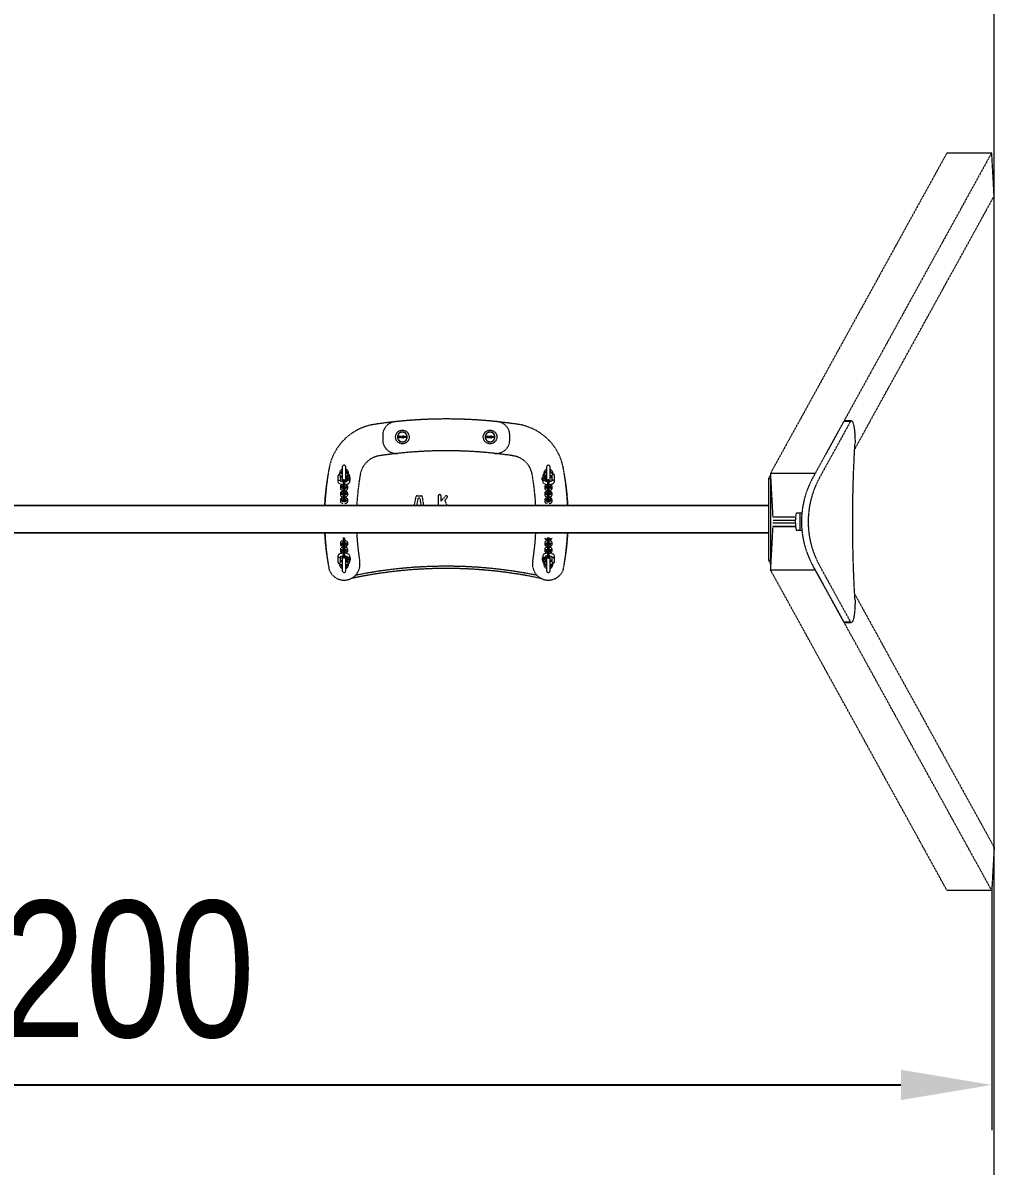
# Model space of a CAD drawing. Header units: millimetres. Extents: x -4440 to 2542, y -4302 to 3582.
# Drawn here: x 402 to 2542, y -1453 to 1064 of the extents above; entities that cross this region are included whole.
import ezdxf

# ---------------------------------------------------------------- set-up
doc = ezdxf.new("R2010")
doc.units = ezdxf.units.MM
doc.linetypes.add('HIDDEN', pattern=[1.905, 1.27, -0.635])
for name, color, linetype in [('DIKOM_ЗОНА', 80, 'Continuous'), ('DIKOM_ОБЪЕКТ', 7, 'Continuous'), ('DIKOM_РАЗМЕР_ОБЪЕКТА', 7, 'Continuous')]:
    doc.layers.add(name, color=color, linetype=linetype)
doc.styles.add('style1', font='arialbd.ttf', dxfattribs={"width": 0.8})
doc.dimstyles.new('1-50', dxfattribs={"dimtxt": 300, "dimasz": 200, "dimexe": 100, "dimexo": 0, "dimgap": 100, "dimtad": 1, "dimtxsty": 'style1', "dimcen": 200, "dimclrd": 7, "dimclre": 7, "dimclrt": 7, "dimadec": 1, "dimazin": 2, "dimtfac": 1, "dimtmove": 0, "dimatfit": 2, "dimfxl": 0, "dimlwd": 25, "dimlwe": 18, "dimarcsym": 0})

# ---------------------------------------------------------------- blocks, each defined once
blk = doc.blocks.new('*D2')
at = {"layer": 'Defpoints', "color": 0, "transparency": 16777216}
for p in [(-1667.4, -28.9), (2536.4, -836.2), (2536.4, -1274.4)]:
    blk.add_point(p, dxfattribs=at)
at = {"layer": 'DIKOM_РАЗМЕР_ОБЪЕКТА', "color": 7, "lineweight": 18, "transparency": 16777216}
for p, q in [((-1667.4, -28.9), (-1667.4, -1374.4)), ((2536.4, -836.2), (2536.4, -1374.4))]:
    blk.add_line(p, q, dxfattribs=at)
at = {"layer": 'DIKOM_РАЗМЕР_ОБЪЕКТА', "color": 7, "lineweight": 25, "transparency": 16777216}
blk.add_line((-1467.4, -1274.4), (2336.4, -1274.4), dxfattribs=at)
at = {"layer": 'DIKOM_РАЗМЕР_ОБЪЕКТА', "color": 7, "transparency": 16777216}
for points in [[(-1467.4, -1241.1), (-1467.4, -1307.8), (-1667.4, -1274.4)], [(2336.4, -1241.1), (2336.4, -1307.8), (2536.4, -1274.4)]]:
    blk.add_solid(points, dxfattribs=at)
at = {"layer": 'DIKOM_РАЗМЕР_ОБЪЕКТА', "color": 7, "transparency": 16777216, "insert": (540.2, -1021.3), "char_height": 300, "attachment_point": 5, "style": 'style1'}
blk.add_mtext('{\\fArial|b0|i0|c204|p34;4200}', dxfattribs=at)

msp = doc.modelspace()

# ---------------------------------------------------------------- linework, layer by layer
at = {"layer": 'DIKOM_ЗОНА', "color": 3, "lineweight": 15}
msp.add_line((2541.614, -2618.445), (2541.614, 2581.555), dxfattribs=at)
at = {"layer": 'DIKOM_ОБЪЕКТ', "color": 7, "linetype": 'HIDDEN', "lineweight": 15}
for p, q in [((2437.912, 778.322), (2048.726, 71.663)), ((2536.393, 778.322), (2169.434, 112.022)), ((2437.912, 778.322), (2536.393, 778.322)), ((2541.614, 682.95), (2536.393, 778.322)), ((2234.415, 125.158), (2541.614, 682.95)), ((2210.938, 187.382), (2142.056, 62.31)), ((2225.71, 187.382), (2156.828, 62.31)), ((2210.938, 187.382), (2225.71, 187.382)), ((2227.143, 188.122), (2212.371, 188.122)), ((1194.779, 155.991), (1194.779, 145.95)), ((1230.65, 154.204), (1231.865, 154.204)), ((1230.65, 150.704), (1230.65, 154.204)), ((1231.105, 151.113), (1231.105, 153.795)), ((1231.105, 153.795), (1231.858, 153.795)), ((1231.873, 151.113), (1231.105, 151.113)), ((1234.241, 154.204), (1234.696, 154.204)), ((1234.241, 150.704), (1234.241, 154.204)), ((1234.696, 154.204), (1234.696, 150.704)), ((1235.514, 154.204), (1235.969, 154.204)), ((1235.514, 150.704), (1235.514, 154.204)), ((1235.969, 154.204), (1235.969, 152.53)), ((1235.969, 151.932), (1235.969, 150.704)), ((1237.76, 154.204), (1238.4, 154.204)), ((1242.605, 154.204), (1243.313, 154.204)), ((1242.605, 150.704), (1242.605, 154.204)), ((1243.06, 153.679), (1243.06, 150.704)), ((1243.074, 153.679), (1243.06, 153.679)), ((1244.05, 150.704), (1243.074, 153.679)), ((1243.313, 154.204), (1244.14, 151.728)), ((1244.3, 151.21), (1244.309, 151.21)), ((1244.497, 151.77), (1245.338, 154.204)), ((1245.505, 153.631), (1244.508, 150.704)), ((1245.338, 154.204), (1245.969, 154.204)), ((1245.514, 153.631), (1245.505, 153.631)), ((1245.514, 150.704), (1245.514, 153.631)), ((1245.969, 154.204), (1245.969, 150.704)), ((1423.832, 154.204), (1425.046, 154.204)), ((1423.832, 150.704), (1423.832, 154.204)), ((1424.286, 151.113), (1424.286, 153.795)), ((1424.286, 153.795), (1425.039, 153.795)), ((1425.054, 151.113), (1424.286, 151.113)), ((1427.423, 154.204), (1427.877, 154.204)), ((1427.423, 150.704), (1427.423, 154.204)), ((1427.877, 154.204), (1427.877, 150.704)), ((1428.695, 154.204), (1429.15, 154.204)), ((1428.695, 150.704), (1428.695, 154.204)), ((1429.15, 154.204), (1429.15, 152.53)), ((1429.15, 151.932), (1429.15, 150.704)), ((1430.942, 154.204), (1431.582, 154.204)), ((1435.786, 154.204), (1436.494, 154.204)), ((1435.786, 150.704), (1435.786, 154.204)), ((1436.241, 153.679), (1436.241, 150.704)), ((1436.255, 153.679), (1436.241, 153.679)), ((1437.231, 150.704), (1436.255, 153.679)), ((1436.494, 154.204), (1437.322, 151.728)), ((1437.482, 151.21), (1437.491, 151.21)), ((1437.678, 151.77), (1438.519, 154.204)), ((1438.686, 153.631), (1437.69, 150.704)), ((1438.519, 154.204), (1439.15, 154.204)), ((1438.695, 153.631), (1438.686, 153.631)), ((1438.695, 150.704), (1438.695, 153.631)), ((1439.15, 154.204), (1439.15, 150.704)), ((1474.722, 145.95), (1474.722, 155.991)), ((1231.917, 150.704), (1230.65, 150.704)), ((1234.696, 150.704), (1234.241, 150.704)), ((1235.969, 150.704), (1235.514, 150.704)), ((1238.435, 150.704), (1237.821, 150.704)), ((1243.06, 150.704), (1242.605, 150.704)), ((1244.508, 150.704), (1244.05, 150.704)), ((1245.969, 150.704), (1245.514, 150.704)), ((1425.099, 150.704), (1423.832, 150.704)), ((1427.877, 150.704), (1427.423, 150.704)), ((1429.15, 150.704), (1428.695, 150.704)), ((1431.616, 150.704), (1431.002, 150.704)), ((1436.241, 150.704), (1435.786, 150.704)), ((1437.69, 150.704), (1437.231, 150.704)), ((1439.15, 150.704), (1438.695, 150.704)), ((1105.75, 86.044), (1105.75, 58.044)), ((1113.75, 58.044), (1113.75, 86.044)), ((1555.75, 86.044), (1555.75, 58.044)), ((1563.75, 58.044), (1563.75, 86.044)), ((1096.154, 65.941), (1096.322, 54.032)), ((1102.311, 54.858), (1102.154, 66.026)), ((1107.75, 56.342), (1107.75, 55.943)), ((1107.75, 55.943), (1107.75, 51.635)), ((1107.75, 51.635), (1107.75, 41.983)), ((1111.75, 55.943), (1111.75, 56.342)), ((1111.75, 51.635), (1111.75, 55.943)), ((1111.75, 41.983), (1111.75, 51.635)), ((1117.191, 65.772), (1115.177, 62.503)), ((1115.177, 62.503), (1115.246, 57.599)), ((1117.26, 60.868), (1115.246, 57.599)), ((1115.246, 57.599), (1116.296, 55.897)), ((1116.154, 65.969), (1116.18, 64.13)), ((1116.272, 57.563), (1116.311, 54.84)), ((1116.658, 71.463), (1116.75, 72.044)), ((1121.217, 65.777), (1117.191, 65.772)), ((1117.26, 60.868), (1117.191, 65.772)), ((1121.286, 60.873), (1117.26, 60.868)), ((1121.286, 60.873), (1121.217, 65.777)), ((1123.229, 62.515), (1121.217, 65.777)), ((1123.298, 57.611), (1121.286, 60.873)), ((1122.179, 64.217), (1122.153, 66.054)), ((1122.321, 54.145), (1122.272, 57.647)), ((1122.295, 55.984), (1123.298, 57.611)), ((1123.298, 57.611), (1123.229, 62.515)), ((1546.203, 57.896), (1546.272, 63.043)), ((1548.217, 61.134), (1546.203, 57.896)), ((1546.203, 57.896), (1547.207, 56.276)), ((1548.286, 66.281), (1546.272, 63.043)), ((1547.229, 57.928), (1547.18, 54.251)), ((1547.347, 66.751), (1547.32, 64.728)), ((1548.217, 61.134), (1548.286, 66.281)), ((1552.243, 61.126), (1548.217, 61.134)), ((1552.312, 66.273), (1548.286, 66.281)), ((1552.243, 61.126), (1552.312, 66.273)), ((1554.254, 57.879), (1552.243, 61.126)), ((1554.324, 63.026), (1552.312, 66.273)), ((1553.189, 54.857), (1553.229, 57.847)), ((1553.207, 56.194), (1554.254, 57.879)), ((1553.32, 64.646), (1553.347, 66.671)), ((1554.324, 63.026), (1554.254, 57.879)), ((1557.75, 56.143), (1557.75, 55.743)), ((1557.75, 55.743), (1557.75, 51.435)), ((1557.75, 51.435), (1557.75, 41.784)), ((1561.75, 55.743), (1561.75, 56.143)), ((1561.75, 51.435), (1561.75, 55.743)), ((1561.75, 41.784), (1561.75, 51.435)), ((1563.75, 66.332), (1564.445, 66.984)), ((1567.347, 66.709), (1567.188, 54.861)), ((1573.179, 54.128), (1573.347, 66.628)), ((2048.892, 68.632), (2044.727, 61.07)), ((2044.727, 61.07), (2044.727, -118.93)), ((2044.727, 61.07), (2048.666, 61.07)), ((2049.248, 62.126), (2048.666, 61.07)), ((2048.666, 61.07), (2048.666, -118.93)), ((2048.726, 71.663), (2053.947, -23.709)), ((2147.206, 71.663), (2048.726, 71.663)), ((1101.75, 43.163), (1101.75, 38.855)), ((1101.75, 28.804), (1101.75, 24.496)), ((1105.75, 39.402), (1105.75, 43.163)), ((1105.75, 25.043), (1105.75, 28.804)), ((1107.75, 41.983), (1107.75, 41.583)), ((1107.75, 41.583), (1107.75, 37.276)), ((1107.75, 37.276), (1107.75, 27.624)), ((1107.75, 27.624), (1107.75, 27.224)), ((1107.75, 27.224), (1107.75, 22.916)), ((1111.75, 41.583), (1111.75, 41.983)), ((1111.75, 37.276), (1111.75, 41.583)), ((1111.75, 27.624), (1111.75, 37.276)), ((1111.75, 27.224), (1111.75, 27.624)), ((1111.75, 22.916), (1111.75, 27.224)), ((1113.75, 43.163), (1113.751, 43.222)), ((1113.75, 43.163), (1113.75, 39.398)), ((1113.75, 28.804), (1113.751, 28.863)), ((1113.75, 28.804), (1113.75, 25.039)), ((1117.75, 38.855), (1117.75, 43.163)), ((1117.75, 24.496), (1117.75, 28.804)), ((1319.955, 25.491), (1320.94, 25.491)), ((1551.75, 42.963), (1551.75, 38.656)), ((1551.75, 28.604), (1551.75, 24.297)), ((1555.75, 39.202), (1555.75, 42.963)), ((1555.75, 24.843), (1555.75, 28.604)), ((1557.75, 41.784), (1557.75, 41.384)), ((1557.75, 41.384), (1557.75, 37.076)), ((1557.75, 37.076), (1557.75, 27.425)), ((1557.75, 27.425), (1557.75, 27.025)), ((1557.75, 27.025), (1557.75, 22.717)), ((1561.75, 41.384), (1561.75, 41.784)), ((1561.75, 37.076), (1561.75, 41.384)), ((1561.75, 27.425), (1561.75, 37.076)), ((1561.75, 27.025), (1561.75, 27.425)), ((1561.75, 22.717), (1561.75, 27.025)), ((1563.75, 42.963), (1563.75, 39.199)), ((1563.75, 28.604), (1563.75, 24.84)), ((1567.75, 38.656), (1567.75, 42.963)), ((1567.75, 24.297), (1567.75, 28.604)), ((2044.727, 1.07), (-675.226, 1.07)), ((-675.226, 1.07), (2044.727, 1.07)), ((1101.75, 14.445), (1101.75, 10.137)), ((1105.75, 10.683), (1105.75, 14.445)), ((1107.75, 22.916), (1107.75, 13.265)), ((1107.75, 13.265), (1107.75, 12.865)), ((1107.75, 12.865), (1107.75, 8.557)), ((1111.75, 13.265), (1111.75, 22.916)), ((1111.75, 12.865), (1111.75, 13.265)), ((1111.75, 8.557), (1111.75, 12.865)), ((1113.75, 14.445), (1113.751, 14.504)), ((1113.75, 14.445), (1113.75, 10.68)), ((1117.75, 10.137), (1117.75, 14.445)), ((1264.322, 1.07), (1268.527, 20.937)), ((1272.452, 16.016), (1269.33, 1.07)), ((1270.932, 22.856), (1279.406, 22.856)), ((1279.753, 1.07), (1277.563, 15.996)), ((1281.707, 20.917), (1284.693, 1.07)), ((1317.987, 1.07), (1317.987, 23.524)), ((1322.909, 23.524), (1322.909, 12.419)), ((1324.196, 11.94), (1333.388, 22.492)), ((1332.099, 10.806), (1336.761, 1.07)), ((1337.111, 19.277), (1332.537, 14.073)), ((1336.166, 22.694), (1336.911, 22.052)), ((1551.75, 14.245), (1551.75, 9.937)), ((1555.75, 10.484), (1555.75, 14.245)), ((1557.75, 22.717), (1557.75, 13.066)), ((1557.75, 13.066), (1557.75, 12.666)), ((1557.75, 12.666), (1557.75, 8.358)), ((1561.75, 13.066), (1561.75, 22.717)), ((1561.75, 12.666), (1561.75, 13.066)), ((1561.75, 8.358), (1561.75, 12.666)), ((1563.75, 14.245), (1563.75, 10.481)), ((1567.75, 9.937), (1567.75, 14.245)), ((2053.947, -23.709), (2104.18, -23.709)), ((2053.947, -23.709), (2104.18, -23.709)), ((2118.143, -15.227), (2106.027, -15.227)), ((2113.413, -15.227), (2113.413, -53.12)), ((2053.947, -44.637), (2048.726, -140.009)), ((2053.947, -44.637), (2104.18, -44.637)), ((2104.18, -44.637), (2053.947, -44.637)), ((2103.701, -31.338), (2054.365, -31.338)), ((2054.365, -37.008), (2103.701, -37.008)), ((-675.226, -58.93), (2044.727, -58.93)), ((2044.727, -58.93), (-675.226, -58.93)), ((1107.75, -68.977), (1107.75, -78.628)), ((1111.75, -78.628), (1111.75, -68.977)), ((1557.75, -69.176), (1557.75, -78.828)), ((1561.75, -78.828), (1561.75, -69.176)), ((2106.027, -53.12), (2118.143, -53.12)), ((1101.75, -80.208), (1101.75, -84.515)), ((1101.75, -94.567), (1101.75, -98.875)), ((1105.75, -84.515), (1105.75, -80.751)), ((1105.75, -98.875), (1105.75, -95.11)), ((1107.75, -78.628), (1107.75, -82.936)), ((1107.75, -82.936), (1107.75, -83.336)), ((1107.75, -83.336), (1107.75, -92.987)), ((1107.75, -92.987), (1107.75, -97.295)), ((1107.75, -97.295), (1107.75, -97.695)), ((1107.75, -97.695), (1107.75, -107.346)), ((1111.75, -82.936), (1111.75, -78.628)), ((1111.75, -83.336), (1111.75, -82.936)), ((1111.75, -92.987), (1111.75, -83.336)), ((1111.75, -97.295), (1111.75, -92.987)), ((1111.75, -97.695), (1111.75, -97.295)), ((1111.75, -107.346), (1111.75, -97.695)), ((1113.75, -80.754), (1113.75, -84.515)), ((1113.75, -95.113), (1113.75, -98.875)), ((1117.75, -84.515), (1117.75, -80.208)), ((1117.75, -98.875), (1117.75, -94.567)), ((1551.75, -80.407), (1551.75, -84.715)), ((1551.75, -94.766), (1551.75, -99.074)), ((1555.75, -84.715), (1555.749, -84.774)), ((1555.75, -99.074), (1555.749, -99.133)), ((1555.75, -84.715), (1555.75, -80.95)), ((1555.75, -99.074), (1555.75, -95.309)), ((1557.75, -78.828), (1557.75, -83.135)), ((1557.75, -83.135), (1557.75, -83.535)), ((1557.75, -83.535), (1557.75, -93.187)), ((1557.75, -93.187), (1557.75, -97.494)), ((1557.75, -97.494), (1557.75, -97.894)), ((1557.75, -97.894), (1557.75, -107.546)), ((1561.75, -83.135), (1561.75, -78.828)), ((1561.75, -83.535), (1561.75, -83.135)), ((1561.75, -93.187), (1561.75, -83.535)), ((1561.75, -97.494), (1561.75, -93.187)), ((1561.75, -97.894), (1561.75, -97.494)), ((1561.75, -107.546), (1561.75, -97.894)), ((1563.75, -80.954), (1563.75, -84.715)), ((1563.75, -95.313), (1563.75, -99.074)), ((1567.75, -84.715), (1567.75, -80.407)), ((1567.75, -99.074), (1567.75, -94.766)), ((1096.322, -110.039), (1096.154, -122.539)), ((1102.154, -122.62), (1102.312, -110.772)), ((1105.75, -113.956), (1105.75, -141.956)), ((1107.75, -107.346), (1107.75, -111.654)), ((1107.75, -111.654), (1107.75, -112.054)), ((1111.75, -111.654), (1111.75, -107.346)), ((1111.75, -112.054), (1111.75, -111.654)), ((1113.75, -141.956), (1113.75, -113.956)), ((1114.222, -122.686), (1113.75, -122.243)), ((1115.177, -118.937), (1115.246, -113.79)), ((1115.177, -118.937), (1117.189, -122.184)), ((1116.294, -112.105), (1115.246, -113.79)), ((1115.246, -113.79), (1117.258, -117.037)), ((1116.181, -120.557), (1116.154, -122.582)), ((1116.312, -110.769), (1116.272, -113.759)), ((1117.258, -117.037), (1117.189, -122.184)), ((1117.189, -122.184), (1121.215, -122.192)), ((1117.258, -117.037), (1121.283, -117.045)), ((1121.283, -117.045), (1121.215, -122.192)), ((1121.215, -122.192), (1123.229, -118.954)), ((1121.283, -117.045), (1123.298, -113.807)), ((1122.153, -122.662), (1122.181, -120.639)), ((1122.272, -113.839), (1122.321, -110.162)), ((1123.298, -113.807), (1122.294, -112.187)), ((1123.298, -113.807), (1123.229, -118.954)), ((1547.206, -111.895), (1546.203, -113.522)), ((1546.203, -113.522), (1548.215, -116.784)), ((1546.203, -113.522), (1546.272, -118.426)), ((1546.272, -118.426), (1548.284, -121.688)), ((1547.18, -110.056), (1547.229, -113.558)), ((1547.322, -120.128), (1547.347, -121.965)), ((1548.215, -116.784), (1552.241, -116.779)), ((1548.215, -116.784), (1548.284, -121.688)), ((1548.284, -121.688), (1552.309, -121.683)), ((1552.241, -116.779), (1554.254, -113.511)), ((1552.241, -116.779), (1552.309, -121.683)), ((1552.309, -121.683), (1554.324, -118.414)), ((1553.229, -113.474), (1553.19, -110.751)), ((1554.254, -113.511), (1553.205, -111.809)), ((1553.347, -121.881), (1553.321, -120.041)), ((1554.324, -118.414), (1554.254, -113.511)), ((1555.75, -113.956), (1555.75, -141.956)), ((1557.75, -107.546), (1557.75, -111.854)), ((1557.75, -111.854), (1557.75, -112.254)), ((1561.75, -111.854), (1561.75, -107.546)), ((1561.75, -112.254), (1561.75, -111.854)), ((1563.75, -141.956), (1563.75, -113.956)), ((1567.19, -110.769), (1567.347, -121.937)), ((1573.347, -121.852), (1573.179, -109.943)), ((2049.414, -127.441), (2044.727, -118.93)), ((2044.727, -118.93), (2048.666, -118.93)), ((2048.666, -118.93), (2049.77, -120.935)), ((1566.75, -127.956), (1566.712, -127.713)), ((2437.912, -846.668), (2048.726, -140.009)), ((2048.726, -140.009), (2147.206, -140.009)), ((2536.393, -846.668), (2142.056, -130.657)), ((2142.056, -130.657), (2210.938, -255.729)), ((2156.828, -130.657), (2225.71, -255.729)), ((2234.415, -193.505), (2541.614, -751.296)), ((2225.71, -255.729), (2210.938, -255.729)), ((2212.371, -256.469), (2227.143, -256.469)), ((2541.614, -751.296), (2536.393, -846.668)), ((2536.393, -846.668), (2437.912, -846.668))]:
    msp.add_line(p, q, dxfattribs=at)
at = {"layer": 'DIKOM_ОБЪЕКТ', "color": 7, "linetype": 'HIDDEN', "lineweight": 15, "flags": 128}
for points in [[(2225.71, 187.382), (2226.249, 187.836), (2226.792, 188.078), (2227.337, 188.109), (2227.881, 187.928), (2228.421, 187.535), (2228.956, 186.932), (2229.482, 186.124), (2229.997, 185.112), (2230.5, 183.901), (2230.987, 182.498), (2231.457, 180.908), (2231.906, 179.139), (2232.334, 177.199), (2232.739, 175.097), (2233.117, 172.843), (2233.469, 170.446), (2233.791, 167.917), (2234.083, 165.27), (2234.343, 162.514), (2234.571, 159.663), (2234.764, 156.731), (2234.922, 153.73), (2235.045, 150.674), (2235.132, 147.577), (2235.182, 144.454), (2235.195, 141.318), (2235.172, 138.184)], [(1233.105, 152.483), (1233.023, 151.833), (1232.885, 151.531), (1232.706, 151.327), (1232.414, 151.172), (1231.984, 151.115), (1231.873, 151.113)], [(1233.56, 152.473), (1233.409, 151.599), (1233.193, 151.207), (1232.933, 150.957), (1232.609, 150.801), (1231.917, 150.704)], [(1235.969, 152.53), (1236.29, 152.83), (1237.576, 154.032), (1237.76, 154.204)], [(1236.562, 152.486), (1236.327, 152.267), (1235.969, 151.932)], [(1237.821, 150.704), (1237.629, 150.977), (1236.859, 152.066), (1236.562, 152.486)], [(1236.898, 152.8), (1237.095, 152.984), (1237.88, 153.718), (1238.16, 153.979), (1238.4, 154.204)], [(1238.435, 150.704), (1238.239, 150.971), (1238.16, 151.079), (1238.011, 151.282), (1237.416, 152.093), (1236.898, 152.8)], [(1426.286, 152.483), (1426.205, 151.833), (1426.066, 151.531), (1425.888, 151.327), (1425.596, 151.172), (1425.165, 151.115), (1425.054, 151.113)], [(1426.741, 152.473), (1426.59, 151.599), (1426.374, 151.207), (1426.114, 150.957), (1425.79, 150.801), (1425.099, 150.704)], [(1429.15, 152.53), (1429.471, 152.83), (1430.757, 154.032), (1430.942, 154.204)], [(1429.743, 152.486), (1429.509, 152.267), (1429.15, 151.932)], [(1431.002, 150.704), (1430.81, 150.977), (1430.04, 152.066), (1429.743, 152.486)], [(1430.08, 152.8), (1430.276, 152.984), (1431.062, 153.718), (1431.341, 153.979), (1431.582, 154.204)], [(1431.616, 150.704), (1431.42, 150.971), (1431.341, 151.079), (1431.192, 151.282), (1430.598, 152.093), (1430.08, 152.8)], [(2235.172, -206.53), (2234.597, -196.743), (2234.057, -186.892), (2233.55, -176.981), (2233.077, -167.015), (2232.638, -156.997), (2232.234, -146.931), (2231.864, -136.821), (2231.53, -126.67), (2231.23, -116.484), (2230.965, -106.266), (2230.735, -96.019), (2230.54, -85.748), (2230.381, -75.457), (2230.257, -65.15), (2230.169, -54.831), (2230.115, -44.504), (2230.098, -34.173), (2230.115, -23.842), (2230.169, -13.515), (2230.257, -3.196), (2230.381, 7.111), (2230.54, 17.402), (2230.735, 27.673), (2230.965, 37.919), (2231.23, 48.138), (2231.53, 58.324), (2231.864, 68.474), (2232.234, 78.585), (2232.638, 88.651), (2233.077, 98.669), (2233.55, 108.635), (2234.057, 118.546), (2234.597, 128.397), (2235.172, 138.184)], [(1105.75, 72.299), (1104.536, 72.149), (1102.76, 71.796), (1101.1, 71.311), (1099.567, 70.665), (1098.301, 69.889), (1097.381, 69.054), (1096.722, 68.138), (1096.305, 67.125), (1096.154, 65.941)], [(1096.322, 54.032), (1096.481, 52.938), (1096.899, 51.936), (1097.522, 51.068), (1098.35, 50.294), (1099.441, 49.581), (1100.869, 48.925), (1102.555, 48.387), (1104.361, 47.997), (1106.246, 47.739), (1107.75, 47.636)], [(1107.75, 53.644), (1107.365, 53.662), (1105.87, 53.83), (1104.534, 54.079), (1103.429, 54.382), (1102.617, 54.695), (1102.182, 54.926), (1102.011, 55.049), (1102.022, 55.035)], [(1111.75, 47.688), (1112.068, 47.706), (1113.939, 47.937), (1115.715, 48.29), (1117.375, 48.775), (1118.908, 49.42), (1120.174, 50.197), (1121.094, 51.032), (1121.753, 51.948), (1122.17, 52.961), (1122.321, 54.145)], [(1122.153, 66.054), (1121.994, 67.148), (1121.576, 68.15), (1120.953, 69.018), (1120.125, 69.792), (1119.034, 70.505), (1117.606, 71.161), (1115.92, 71.698), (1114.114, 72.089), (1113.75, 72.139)], [(1547.18, 54.251), (1547.302, 53.168), (1547.693, 52.124), (1548.299, 51.213), (1549.116, 50.399), (1550.191, 49.651), (1551.59, 48.965), (1553.259, 48.393), (1555.061, 47.972), (1556.948, 47.691), (1557.75, 47.629)], [(1555.75, 72.999), (1554.058, 72.658), (1552.381, 72.158), (1550.832, 71.495), (1549.421, 70.598), (1548.513, 69.728), (1547.868, 68.777), (1547.473, 67.735), (1547.347, 66.751)], [(1557.75, 53.643), (1556.425, 53.822), (1555.146, 54.097), (1554.113, 54.419), (1553.444, 54.708), (1553.052, 54.937), (1552.915, 55.045), (1552.924, 55.033)], [(1567.429, 55.021), (1567.441, 55.036), (1567.278, 54.912), (1566.859, 54.675), (1566.163, 54.385), (1565.191, 54.088), (1563.973, 53.826), (1562.562, 53.632), (1561.75, 53.577)], [(1561.75, 47.57), (1562.791, 47.627), (1564.675, 47.86), (1566.468, 48.222), (1568.145, 48.721), (1569.694, 49.385), (1571.106, 50.282), (1572.014, 51.151), (1572.658, 52.103), (1573.053, 53.145), (1573.179, 54.128)], [(1573.347, 66.628), (1573.225, 67.712), (1572.834, 68.755), (1572.227, 69.667), (1571.411, 70.481), (1570.335, 71.229), (1568.937, 71.915), (1567.267, 72.487), (1565.466, 72.908), (1563.75, 73.163)], [(1107.75, 47.197), (1107.432, 47.169), (1106.013, 46.913), (1104.704, 46.521), (1103.514, 45.948), (1102.694, 45.31), (1102.142, 44.598), (1101.819, 43.777), (1101.75, 43.163)], [(1101.75, 38.855), (1101.897, 37.961), (1102.284, 37.197), (1102.85, 36.561), (1103.624, 36.004), (1104.698, 35.499), (1106.055, 35.095), (1107.519, 34.838), (1107.75, 34.819)], [(1107.75, 32.837), (1107.432, 32.81), (1106.013, 32.554), (1104.704, 32.162), (1103.514, 31.589), (1102.694, 30.951), (1102.142, 30.239), (1101.819, 29.418), (1101.75, 28.804)], [(1107.75, 38.853), (1106.98, 38.986), (1106.167, 39.221), (1105.71, 39.419), (1105.524, 39.536), (1105.535, 39.522)], [(1107.75, 24.494), (1106.98, 24.627), (1106.167, 24.861), (1105.71, 25.06), (1105.524, 25.177), (1105.535, 25.163)], [(1117.75, 43.163), (1117.603, 44.057), (1117.217, 44.821), (1116.651, 45.457), (1115.877, 46.014), (1114.803, 46.519), (1113.445, 46.923), (1111.982, 47.18), (1111.75, 47.199)], [(1113.96, 39.519), (1113.966, 39.528), (1113.749, 39.398), (1113.276, 39.2), (1112.533, 38.989), (1111.75, 38.85)], [(1111.75, 34.821), (1112.068, 34.849), (1113.488, 35.105), (1114.797, 35.497), (1115.987, 36.07), (1116.806, 36.708), (1117.359, 37.42), (1117.682, 38.241), (1117.75, 38.855)], [(1117.75, 28.804), (1117.603, 29.698), (1117.217, 30.462), (1116.651, 31.098), (1115.877, 31.655), (1114.803, 32.16), (1113.445, 32.564), (1111.982, 32.821), (1111.75, 32.84)], [(1317.987, 23.524), (1318.098, 24.342), (1318.318, 24.79), (1318.68, 25.138), (1318.922, 25.27)], [(1320.94, 25.491), (1321.76, 25.38), (1322.208, 25.16), (1322.556, 24.797), (1322.687, 24.557)], [(1557.75, 46.997), (1557.432, 46.97), (1556.013, 46.714), (1554.704, 46.322), (1553.514, 45.748), (1552.694, 45.111), (1552.142, 44.398), (1551.819, 43.578), (1551.75, 42.963)], [(1551.75, 38.656), (1551.897, 37.762), (1552.284, 36.997), (1552.85, 36.362), (1553.624, 35.804), (1554.698, 35.3), (1556.055, 34.895), (1557.519, 34.638), (1557.75, 34.62)], [(1557.75, 32.638), (1557.432, 32.611), (1556.013, 32.355), (1554.704, 31.963), (1553.514, 31.389), (1552.694, 30.752), (1552.142, 30.039), (1551.819, 29.219), (1551.75, 28.604)], [(1557.75, 38.654), (1556.98, 38.787), (1556.167, 39.021), (1555.71, 39.22), (1555.524, 39.337), (1555.535, 39.323)], [(1567.75, 42.963), (1567.603, 43.857), (1567.217, 44.622), (1566.651, 45.257), (1565.877, 45.815), (1564.803, 46.32), (1563.445, 46.724), (1561.982, 46.981), (1561.75, 47)], [(1563.961, 39.32), (1563.966, 39.329), (1563.749, 39.198), (1563.276, 39), (1562.533, 38.79), (1561.75, 38.651)], [(1561.75, 34.622), (1562.068, 34.649), (1563.488, 34.905), (1564.797, 35.297), (1565.987, 35.871), (1566.806, 36.508), (1567.359, 37.221), (1567.682, 38.041), (1567.75, 38.656)], [(1567.75, 28.604), (1567.603, 29.498), (1567.217, 30.263), (1566.651, 30.898), (1565.877, 31.456), (1564.803, 31.96), (1563.445, 32.365), (1561.982, 32.622), (1561.75, 32.64)], [(1101.75, 24.496), (1101.897, 23.602), (1102.284, 22.837), (1102.85, 22.202), (1103.624, 21.645), (1104.698, 21.14), (1106.055, 20.736), (1107.519, 20.479), (1107.75, 20.46)], [(1107.75, 18.478), (1107.432, 18.451), (1106.013, 18.195), (1104.704, 17.803), (1103.514, 17.229), (1102.694, 16.592), (1102.142, 15.879), (1101.819, 15.059), (1101.75, 14.445)], [(1101.75, 10.137), (1101.897, 9.243), (1102.284, 8.478), (1102.85, 7.843), (1103.624, 7.285), (1104.698, 6.781), (1106.055, 6.376), (1107.519, 6.119), (1107.75, 6.101)], [(1107.75, 10.135), (1106.98, 10.268), (1106.167, 10.502), (1105.71, 10.701), (1105.524, 10.818), (1105.535, 10.804)], [(1113.96, 25.16), (1113.966, 25.169), (1113.749, 25.039), (1113.276, 24.841), (1112.533, 24.63), (1111.75, 24.491)], [(1111.75, 20.462), (1112.068, 20.49), (1113.488, 20.745), (1114.797, 21.138), (1115.987, 21.711), (1116.806, 22.349), (1117.359, 23.061), (1117.682, 23.882), (1117.75, 24.496)], [(1117.75, 14.445), (1117.603, 15.338), (1117.217, 16.103), (1116.651, 16.739), (1115.877, 17.296), (1114.803, 17.801), (1113.445, 18.205), (1111.982, 18.462), (1111.75, 18.481)], [(1113.96, 10.801), (1113.966, 10.81), (1113.749, 10.679), (1113.276, 10.481), (1112.533, 10.271), (1111.75, 10.132)], [(1111.75, 6.103), (1112.068, 6.131), (1113.488, 6.386), (1114.797, 6.778), (1115.987, 7.352), (1116.806, 7.989), (1117.359, 8.702), (1117.682, 9.522), (1117.75, 10.137)], [(1322.909, 12.419), (1322.967, 11.904), (1323.037, 11.714), (1323.157, 11.549), (1323.264, 11.477), (1323.39, 11.445), (1323.546, 11.46), (1323.772, 11.561), (1324.153, 11.892), (1324.196, 11.94)], [(1551.75, 24.297), (1551.897, 23.403), (1552.284, 22.638), (1552.85, 22.003), (1553.624, 21.445), (1554.698, 20.94), (1556.055, 20.536), (1557.519, 20.279), (1557.75, 20.26)], [(1557.75, 18.279), (1557.432, 18.251), (1556.013, 17.996), (1554.704, 17.604), (1553.514, 17.03), (1552.694, 16.392), (1552.142, 15.68), (1551.819, 14.86), (1551.75, 14.245)], [(1551.75, 9.937), (1551.897, 9.044), (1552.284, 8.279), (1552.85, 7.643), (1553.624, 7.086), (1554.698, 6.581), (1556.055, 6.177), (1557.519, 5.92), (1557.75, 5.901)], [(1557.75, 24.295), (1556.98, 24.428), (1556.167, 24.662), (1555.71, 24.861), (1555.524, 24.978), (1555.535, 24.964)], [(1557.75, 9.935), (1556.98, 10.069), (1556.167, 10.303), (1555.71, 10.501), (1555.524, 10.619), (1555.535, 10.605)], [(1563.961, 24.96), (1563.966, 24.969), (1563.749, 24.839), (1563.276, 24.641), (1562.533, 24.431), (1561.75, 24.292)], [(1561.75, 20.263), (1562.068, 20.29), (1563.488, 20.546), (1564.797, 20.938), (1565.987, 21.512), (1566.806, 22.149), (1567.359, 22.862), (1567.682, 23.682), (1567.75, 24.297)], [(1567.75, 14.245), (1567.603, 15.139), (1567.217, 15.904), (1566.651, 16.539), (1565.877, 17.097), (1564.803, 17.601), (1563.445, 18.006), (1561.982, 18.263), (1561.75, 18.281)], [(1563.961, 10.601), (1563.966, 10.61), (1563.749, 10.48), (1563.276, 10.282), (1562.533, 10.072), (1561.75, 9.933)], [(1561.75, 5.904), (1562.068, 5.931), (1563.488, 6.187), (1564.797, 6.579), (1565.987, 7.152), (1566.806, 7.79), (1567.359, 8.502), (1567.682, 9.323), (1567.75, 9.937)], [(2106.027, -15.227), (2105.692, -15.992), (2105.373, -16.952), (2105.073, -18.098), (2104.795, -19.416), (2104.542, -20.894), (2104.317, -22.513), (2104.123, -24.259), (2103.961, -26.111), (2103.833, -28.049), (2103.741, -30.053), (2103.685, -32.102), (2103.666, -34.173), (2103.685, -36.244), (2103.741, -38.293), (2103.833, -40.297), (2103.961, -42.236), (2104.123, -44.087), (2104.317, -45.833), (2104.542, -47.453), (2104.795, -48.93), (2105.073, -50.248), (2105.373, -51.394), (2105.692, -52.355), (2106.027, -53.12)], [(1551.75, -70.356), (1551.897, -71.249), (1552.284, -72.014), (1552.85, -72.65), (1553.624, -73.207), (1554.698, -73.712), (1556.055, -74.116), (1557.519, -74.373), (1557.75, -74.392)], [(1561.75, -74.389), (1562.068, -74.362), (1563.488, -74.106), (1564.797, -73.714), (1565.987, -73.141), (1566.806, -72.503), (1567.359, -71.791), (1567.682, -70.97), (1567.75, -70.356)], [(1107.75, -76.174), (1107.432, -76.201), (1106.013, -76.457), (1104.704, -76.849), (1103.514, -77.423), (1102.694, -78.06), (1102.142, -78.773), (1101.819, -79.593), (1101.75, -80.208)], [(1101.75, -84.515), (1101.897, -85.409), (1102.284, -86.174), (1102.85, -86.809), (1103.624, -87.367), (1104.698, -87.871), (1106.055, -88.276), (1107.519, -88.533), (1107.75, -88.551)], [(1107.75, -90.533), (1107.432, -90.561), (1106.013, -90.816), (1104.704, -91.208), (1103.514, -91.782), (1102.694, -92.42), (1102.142, -93.132), (1101.819, -93.952), (1101.75, -94.567)], [(1101.75, -98.875), (1101.897, -99.768), (1102.284, -100.533), (1102.85, -101.169), (1103.624, -101.726), (1104.698, -102.231), (1106.055, -102.635), (1107.519, -102.892), (1107.75, -102.911)], [(1105.54, -80.871), (1105.535, -80.88), (1105.751, -80.75), (1106.225, -80.552), (1106.968, -80.342), (1107.75, -80.203)], [(1105.54, -95.231), (1105.535, -95.24), (1105.751, -95.109), (1106.225, -94.911), (1106.968, -94.701), (1107.75, -94.562)], [(1117.75, -80.208), (1117.603, -79.314), (1117.217, -78.549), (1116.651, -77.914), (1115.877, -77.356), (1114.803, -76.852), (1113.445, -76.447), (1111.982, -76.19), (1111.75, -76.172)], [(1111.75, -80.206), (1112.521, -80.339), (1113.334, -80.573), (1113.79, -80.772), (1113.977, -80.889), (1113.966, -80.875)], [(1111.75, -88.549), (1112.068, -88.522), (1113.488, -88.266), (1114.797, -87.874), (1115.987, -87.3), (1116.806, -86.663), (1117.359, -85.95), (1117.682, -85.13), (1117.75, -84.515)], [(1117.75, -94.567), (1117.603, -93.673), (1117.217, -92.908), (1116.651, -92.273), (1115.877, -91.715), (1114.803, -91.211), (1113.445, -90.806), (1111.982, -90.549), (1111.75, -90.531)], [(1111.75, -94.565), (1112.521, -94.698), (1113.334, -94.932), (1113.79, -95.131), (1113.977, -95.248), (1113.966, -95.234)], [(1111.75, -102.908), (1112.068, -102.881), (1113.488, -102.625), (1114.797, -102.233), (1115.987, -101.659), (1116.806, -101.022), (1117.359, -100.309), (1117.682, -99.489), (1117.75, -98.875)], [(1557.75, -76.373), (1557.432, -76.401), (1556.013, -76.656), (1554.704, -77.049), (1553.514, -77.622), (1552.694, -78.26), (1552.142, -78.972), (1551.819, -79.793), (1551.75, -80.407)], [(1551.75, -84.715), (1551.897, -85.609), (1552.284, -86.373), (1552.85, -87.009), (1553.624, -87.566), (1554.698, -88.071), (1556.055, -88.475), (1557.519, -88.732), (1557.75, -88.751)], [(1557.75, -90.732), (1557.432, -90.76), (1556.013, -91.016), (1554.704, -91.408), (1553.514, -91.981), (1552.694, -92.619), (1552.142, -93.331), (1551.819, -94.152), (1551.75, -94.766)], [(1551.75, -99.074), (1551.897, -99.968), (1552.284, -100.732), (1552.85, -101.368), (1553.624, -101.925), (1554.698, -102.43), (1556.055, -102.834), (1557.519, -103.091), (1557.75, -103.11)], [(1555.54, -81.071), (1555.535, -81.08), (1555.751, -80.95), (1556.225, -80.752), (1556.968, -80.541), (1557.75, -80.402)], [(1555.54, -95.43), (1555.535, -95.439), (1555.751, -95.309), (1556.225, -95.111), (1556.968, -94.9), (1557.75, -94.762)], [(1567.75, -80.407), (1567.603, -79.513), (1567.217, -78.748), (1566.651, -78.113), (1565.877, -77.556), (1564.803, -77.051), (1563.445, -76.647), (1561.982, -76.39), (1561.75, -76.371)], [(1561.75, -80.405), (1562.521, -80.538), (1563.334, -80.772), (1563.791, -80.971), (1563.977, -81.088), (1563.966, -81.074)], [(1561.75, -88.749), (1562.068, -88.721), (1563.488, -88.465), (1564.797, -88.073), (1565.987, -87.5), (1566.806, -86.862), (1567.359, -86.15), (1567.682, -85.329), (1567.75, -84.715)], [(1567.75, -94.766), (1567.603, -93.872), (1567.217, -93.108), (1566.651, -92.472), (1565.877, -91.915), (1564.803, -91.41), (1563.445, -91.006), (1561.982, -90.749), (1561.75, -90.73)], [(1561.75, -94.764), (1562.521, -94.898), (1563.334, -95.132), (1563.791, -95.33), (1563.977, -95.448), (1563.966, -95.433)], [(1561.75, -103.108), (1562.068, -103.08), (1563.488, -102.824), (1564.797, -102.432), (1565.987, -101.859), (1566.806, -101.221), (1567.359, -100.509), (1567.682, -99.688), (1567.75, -99.074)], [(1096.154, -122.539), (1096.276, -123.623), (1096.667, -124.666), (1097.274, -125.578), (1098.09, -126.392), (1099.165, -127.14), (1100.564, -127.826), (1102.234, -128.398), (1104.035, -128.819), (1105.75, -129.075)], [(1107.75, -103.481), (1106.71, -103.538), (1104.826, -103.771), (1103.033, -104.133), (1101.356, -104.632), (1099.807, -105.296), (1098.395, -106.193), (1097.487, -107.062), (1096.843, -108.014), (1096.447, -109.056), (1096.322, -110.039)], [(1102.071, -110.932), (1102.06, -110.948), (1102.223, -110.823), (1102.642, -110.586), (1103.338, -110.296), (1104.31, -109.999), (1105.528, -109.737), (1106.938, -109.543), (1107.75, -109.488)], [(1122.321, -110.162), (1122.199, -109.079), (1121.808, -108.035), (1121.202, -107.124), (1120.385, -106.31), (1119.31, -105.562), (1117.911, -104.876), (1116.241, -104.304), (1114.44, -103.883), (1112.553, -103.602), (1111.75, -103.54)], [(1111.75, -109.554), (1113.076, -109.733), (1114.355, -110.008), (1115.388, -110.331), (1116.057, -110.619), (1116.449, -110.848), (1116.585, -110.956), (1116.577, -110.944)], [(1113.75, -128.91), (1115.442, -128.569), (1117.119, -128.069), (1118.668, -127.406), (1120.08, -126.509), (1120.988, -125.639), (1121.633, -124.688), (1122.028, -123.646), (1122.153, -122.662)], [(1557.75, -103.599), (1557.432, -103.617), (1555.562, -103.848), (1553.786, -104.201), (1552.126, -104.686), (1550.592, -105.332), (1549.327, -106.108), (1548.406, -106.943), (1547.748, -107.859), (1547.331, -108.872), (1547.18, -110.056)], [(1547.347, -121.965), (1547.507, -123.059), (1547.925, -124.061), (1548.548, -124.929), (1549.375, -125.703), (1550.467, -126.416), (1551.895, -127.072), (1553.581, -127.61), (1555.386, -128), (1555.83, -128.061)], [(1573.179, -109.943), (1573.02, -108.849), (1572.602, -107.847), (1571.979, -106.979), (1571.151, -106.205), (1570.06, -105.492), (1568.632, -104.836), (1566.946, -104.299), (1565.14, -103.908), (1563.255, -103.65), (1561.75, -103.547)], [(1561.75, -109.555), (1562.136, -109.573), (1563.631, -109.742), (1564.966, -109.99), (1566.072, -110.293), (1566.883, -110.606), (1567.318, -110.837), (1567.489, -110.96), (1567.478, -110.946)], [(1563.75, -128.21), (1564.965, -128.06), (1566.741, -127.707), (1568.4, -127.222), (1569.934, -126.577), (1571.199, -125.8), (1572.12, -124.965), (1572.779, -124.049), (1573.196, -123.036), (1573.347, -121.852)], [(1534.906, -152.513), (1513.011, -148.165), (1477.767, -142.457), (1442.269, -137.997), (1406.532, -134.796), (1370.676, -132.871), (1334.75, -132.229), (1298.825, -132.871), (1262.968, -134.796), (1227.232, -137.997), (1191.734, -142.457), (1156.49, -148.165), (1134.604, -152.511)], [(2235.172, -206.53), (2235.195, -209.664), (2235.182, -212.8), (2235.132, -215.923), (2235.045, -219.02), (2234.922, -222.076), (2234.764, -225.077), (2234.571, -228.009), (2234.343, -230.86), (2234.083, -233.616), (2233.791, -236.264), (2233.469, -238.792), (2233.117, -241.189), (2232.739, -243.443), (2232.334, -245.546), (2231.906, -247.485), (2231.457, -249.254), (2230.987, -250.844), (2230.5, -252.247), (2229.997, -253.458), (2229.482, -254.47), (2228.956, -255.279), (2228.421, -255.881), (2227.881, -256.274), (2227.337, -256.455), (2226.792, -256.425), (2226.249, -256.182), (2225.71, -255.729)]]:
    msp.add_lwpolyline(points, dxfattribs=at)
at = {"layer": 'DIKOM_ОБЪЕКТ', "color": 7, "linetype": 'HIDDEN', "lineweight": 15}
for centre in [(1238.16, 152.336), (1431.341, 152.336)]:
    msp.add_circle(centre, 15, dxfattribs=at)
at = {"layer": 'DIKOM_ОБЪЕКТ', "color": 7, "linetype": 'HIDDEN', "lineweight": 15, "extrusion": (4.69792e-17, 3.50016e-15, -1)}
for centre, radius in [((-1238.16, 152.336), 10.8), ((-1238.16, 152.336), 10.5), ((-1431.341, 152.336), 10.8), ((-1431.341, 152.336), 10.5)]:
    msp.add_circle(centre, radius, dxfattribs=at)
at = {"layer": 'DIKOM_ОБЪЕКТ', "color": 7, "linetype": 'HIDDEN', "lineweight": 15}
for centre, radius, start, end in [((1194.669, 61.412), 120, 99.981896, 170.105559), ((1334.855, -866.425), 1058.336, 90.552281, 98.74938), ((1224.779, 155.991), 30, 96.151033, 180), ((1334.965, -866.425), 1058.336, 90.011595, 96.151033), ((1334.536, -866.425), 1058.336, 83.848967, 89.988405), ((1334.646, -866.425), 1058.336, 81.25062, 89.447719), ((1444.722, 155.991), 30, 0, 83.848967), ((1474.831, 61.412), 120, 9.894441, 80.018104), ((2212.602, 185.952), 2.194, 96.04217, 139.30871), ((1232.034, 152.718), 1.096, 347.628677, 99.267472), ((1232.058, 152.73), 1.523, 350.316871, 97.296636), ((1240.318, 152.581), 1.676, 89.385444, 185.811618), ((1240.325, 152.324), 1.677, 177.002373, 270.367912), ((1240.309, 152.626), 1.224, 88.499747, 190.533826), ((1240.341, 152.293), 1.241, 174.929711, 269.512231), ((1240.369, 152.255), 1.206, 268.182169, 9.271373), ((1240.349, 152.594), 1.672, 355.033647, 90.43988), ((1240.387, 152.283), 1.636, 268.211484, 5.847736), ((1240.313, 152.606), 1.257, 352.837437, 88.724712), ((1237.642, 149.428), 6.894, 15.001555, 19.484912), ((1282.358, 138.78), 40.027, 161.06226, 161.907518), ((1425.216, 152.718), 1.096, 347.618448, 99.279362), ((1425.24, 152.73), 1.523, 350.31727, 97.290945), ((1433.499, 152.582), 1.676, 89.38075, 185.820058), ((1433.506, 152.324), 1.677, 176.996628, 270.37138), ((1433.49, 152.626), 1.224, 88.497623, 190.539814), ((1433.523, 152.293), 1.241, 174.921215, 269.517783), ((1433.55, 152.255), 1.206, 268.182169, 9.271373), ((1433.53, 152.594), 1.672, 355.033647, 90.43988), ((1433.568, 152.283), 1.636, 268.21227, 5.844476), ((1433.494, 152.606), 1.257, 352.838234, 88.722339), ((1430.777, 149.415), 6.941, 15.005502, 19.460903), ((1475.539, 138.78), 40.027, 161.06226, 161.907518), ((1224.779, 145.95), 30, 180, 276.195573), ((1444.722, 145.95), 30, 263.804427, 0), ((1194.669, 61.412), 49.999, 98.570319, 170.105261), ((1334.761, -868.092), 990, 96.235831, 98.570892), ((1334.86, -868.092), 990, 90.006326, 96.195573), ((1334.641, -868.092), 990, 83.804427, 89.993674), ((1334.74, -868.092), 990, 81.429108, 83.764169), ((1474.831, 61.412), 49.999, 9.894739, 81.429681), ((1692.559, -27.969), 625.848, 169.876977, 177.3406), ((1109.75, 72.044), 10, 113.497338, 187.023898), ((1109.75, 72.044), 7, 124.849905, 181.92157), ((1109.75, 86.044), 4, 0, 180), ((1109.75, 72.044), 10, 349.5346, 66.502662), ((1109.941, 72.123), 6.81, 359.341145, 55.984494), ((1559.75, 72.044), 10, 113.497338, 186.403331), ((1559.75, 72.044), 7, 124.849905, 178.010255), ((1559.75, 86.044), 4, 0, 180), ((1559.75, 72.044), 10, 357.261754, 66.502662), ((1560.071, 72.261), 6.614, 5.236582, 56.196811), ((976.941, -27.969), 625.848, 2.6594, 10.123023), ((1624.592, -27.956), 558.861, 169.671704, 177.022935), ((1099.155, 65.768), 3.01, 4.904376, 175.548081), ((1099.337, 53.842), 3.052, 24.960899, 171.110275), ((1106.909, 55.133), 11.18, 95.94793, 115.110482), ((1109.75, 72.044), 10, 222.222105, 246.502662), ((1109.75, 58.044), 4, 180, 240), ((1109.75, 56.342), 2, 0, 180), ((1109.689, 55.857), 1.953, 88.18561, 172.924812), ((1109.75, 51.483), 2.007, 4.347335, 175.131237), ((1109.842, 55.889), 1.923, 7.102017, 92.741928), ((1109.75, 58.044), 4, 300, 0), ((1111.224, 65.477), 11.778, 272.563192, 297.369822), ((1109.75, 72.044), 10, 293.497338, 309.985287), ((1112.116, 57.138), 9.053, 63.358867, 79.598227), ((1119.158, 65.789), 3.01, 5.652192, 176.570285), ((1119.273, 57.39), 3.01, 4.905747, 175.562079), ((1119.249, 53.938), 2.975, 88.592225, 159.494391), ((1119.427, 54), 2.914, 6.747919, 92.065376), ((1716.358, -29.582), 579.564, 170.105925, 176.968406), ((953.142, -29.582), 579.564, 3.031594, 9.894075), ((1550.187, 53.959), 3.054, 20.996535, 170.015041), ((1550.113, 57.774), 2.906, 87.684714, 172.862651), ((1550.231, 66.597), 2.906, 87.686969, 172.863033), ((1550.334, 57.764), 2.916, 6.874935, 92.042253), ((1550.514, 66.647), 2.859, 7.826732, 93.330931), ((1557.229, 58.859), 8.157, 100.444155, 118.490871), ((1559.75, 72.044), 10, 232.341502, 246.502662), ((1559.75, 72.044), 7, 229.965518, 235.150095), ((1559.75, 58.044), 4, 180, 240), ((1559.75, 56.143), 2, 0, 180), ((1559.751, 55.588), 2.006, 4.742991, 175.574631), ((1559.75, 51.283), 2.006, 4.345703, 175.13269), ((1559.75, 58.044), 4, 300, 0), ((1559.75, 72.044), 10, 293.497338, 319.295614), ((1562.884, 57.65), 9.495, 62.025454, 84.765094), ((1570.117, 53.955), 3.004, 88.79852, 157.592675), ((1570.231, 66.555), 2.906, 87.686635, 172.863099), ((1570.346, 54.104), 2.859, 7.824907, 93.331005), ((1570.452, 66.544), 2.916, 6.878282, 92.040043), ((1044.909, -27.956), 558.861, 2.977065, 10.328296), ((2317.244, -34.173), 200, 151.156594, 208.843406), ((2332.016, -34.173), 200, 151.156595, 208.843399), ((1103.75, 43.008), 2.006, 4.425403, 175.25606), ((1103.763, 38.684), 2.038, 25.840848, 170.986793), ((1103.75, 28.649), 2.006, 4.425109, 175.258179), ((1103.763, 24.325), 2.038, 25.84095, 170.987517), ((1108.244, 37.324), 5.865, 94.824333, 115.157975), ((1108.243, 22.966), 5.864, 94.821869, 115.159732), ((1109.75, 41.983), 2, 0, 180), ((1109.689, 41.498), 1.953, 88.18561, 172.924812), ((1109.75, 37.123), 2.007, 4.347335, 175.131237), ((1109.75, 27.624), 2, 0, 180), ((1109.688, 27.139), 1.953, 88.185289, 172.925865), ((1109.842, 41.529), 1.923, 7.102017, 92.741928), ((1109.842, 27.17), 1.923, 7.101019, 92.742207), ((1111.359, 37.689), 5.49, 64.176223, 85.910131), ((1111.359, 23.33), 5.49, 64.176172, 85.910459), ((1115.748, 43.009), 2.008, 4.519535, 173.91049), ((1115.748, 28.65), 2.008, 4.519413, 173.91071), ((1115.744, 24.344), 2.033, 9.336646, 157.409407), ((1115.744, 38.703), 2.034, 9.42555, 155.70898), ((1319.95, 22.993), 2.498, 89.881023, 114.289687), ((1553.689, 42.878), 1.953, 88.18561, 172.924812), ((1553.763, 38.485), 2.038, 25.842404, 170.994114), ((1553.689, 28.519), 1.953, 88.185289, 172.925865), ((1553.763, 24.125), 2.038, 25.842507, 170.994839), ((1553.842, 42.91), 1.923, 7.102017, 92.741928), ((1553.842, 28.55), 1.923, 7.10102, 92.742207), ((1558.244, 37.124), 5.865, 94.824, 115.158032), ((1558.243, 22.766), 5.864, 94.821869, 115.159732), ((1559.75, 41.784), 2, 0, 180), ((1559.751, 41.229), 2.006, 4.74277, 175.574857), ((1559.75, 36.924), 2.006, 4.345667, 175.133744), ((1559.75, 27.425), 2, 0, 180), ((1559.751, 26.87), 2.006, 4.741821, 175.574891), ((1561.36, 37.493), 5.486, 64.169237, 85.919272), ((1561.36, 23.134), 5.486, 64.169237, 85.919272), ((1565.75, 42.816), 2.006, 4.217508, 175.208813), ((1565.75, 28.457), 2.006, 4.217733, 175.208585), ((1565.744, 38.504), 2.033, 9.33112, 157.408502), ((1565.744, 24.145), 2.033, 9.330476, 157.408781), ((1103.75, 14.29), 2.006, 4.425628, 175.255839), ((1103.763, 9.966), 2.038, 25.84095, 170.987517), ((1108.244, 8.605), 5.865, 94.824973, 115.15761), ((1109.75, 22.764), 2.007, 4.347335, 175.131237), ((1109.75, 13.265), 2, 0, 180), ((1109.688, 12.78), 1.953, 88.185289, 172.925865), ((1109.75, 8.405), 2.007, 4.347335, 175.131237), ((1109.842, 12.811), 1.923, 7.101019, 92.742207), ((1111.359, 8.97), 5.49, 64.176172, 85.910459), ((1115.748, 14.291), 2.008, 4.519413, 173.91071), ((1115.744, 9.985), 2.033, 9.336646, 157.409407), ((1270.596, 20.723), 2.08, 111.029557, 174.08055), ((1270.937, 20.027), 2.831, 90.109185, 112.601639), ((1275.008, 15.241), 2.695, 88.897393, 161.504918), ((1275.106, 14.927), 3.01, 68.466748, 90.878797), ((1275.544, 15.824), 2.027, 4.857347, 70.796652), ((1279.338, 20.441), 2.416, 11.358299, 88.405569), ((1320.414, 23.529), 2.495, 359.879714, 24.339425), ((1335.159, 12.06), 3.307, 142.445031, 202.279737), ((1334.879, 21.196), 1.975, 49.319622, 139.013924), ((1335.617, 20.563), 1.972, 319.252797, 49.019831), ((1553.689, 14.16), 1.953, 88.185289, 172.925865), ((1553.763, 9.766), 2.038, 25.842507, 170.994839), ((1553.842, 14.191), 1.923, 7.101019, 92.742207), ((1558.244, 8.406), 5.865, 94.824973, 115.15761), ((1559.75, 22.565), 2.006, 4.345667, 175.133744), ((1559.75, 13.066), 2, 0, 180), ((1559.751, 12.511), 2.006, 4.741821, 175.574891), ((1559.75, 8.206), 2.006, 4.345667, 175.133744), ((1561.36, 8.775), 5.486, 64.169237, 85.919272), ((1565.75, 14.098), 2.006, 4.217733, 175.208585), ((1565.744, 9.786), 2.033, 9.330476, 157.408781), ((1624.592, -27.956), 558.861, 183.177246, 190.319227), ((1692.559, -27.969), 625.848, 182.835655, 190.276485), ((1716.358, -29.582), 579.564, 182.902674, 189.070623), ((953.142, -29.582), 579.564, 350.929377, 357.097326), ((1553.752, -70.202), 2.008, 184.501561, 353.909205), ((1559.75, -69.176), 2, 180, 0), ((1565.751, -70.201), 2.006, 184.425483, 355.255324), ((976.941, -27.969), 625.848, 349.723515, 357.164345), ((1044.909, -27.956), 558.861, 349.680773, 356.822754), ((1103.756, -80.056), 2.033, 189.337466, 337.411263), ((1103.751, -84.368), 2.006, 184.215152, 355.199028), ((1103.756, -94.415), 2.033, 189.337292, 337.411958), ((1103.751, -98.727), 2.006, 184.215579, 355.201778), ((1108.141, -79.045), 5.486, 244.169188, 265.920489), ((1108.141, -93.404), 5.486, 244.16929, 265.919834), ((1109.751, -78.476), 2.007, 184.347335, 355.131237), ((1109.75, -82.781), 2.006, 184.728011, 355.573622), ((1109.75, -83.336), 2, 180, 0), ((1109.751, -92.835), 2.007, 184.346812, 355.133789), ((1109.75, -97.14), 2.006, 184.726744, 355.573555), ((1109.75, -97.695), 2, 180, 0), ((1111.257, -78.676), 5.864, 274.823694, 295.158339), ((1111.258, -93.037), 5.863, 274.82077, 295.160518), ((1115.659, -84.461), 1.923, 187.121623, 272.735389), ((1115.659, -98.82), 1.923, 187.118368, 272.735491), ((1115.738, -80.037), 2.038, 205.840745, 350.986069), ((1115.738, -94.396), 2.038, 205.841507, 350.986075), ((1115.812, -84.43), 1.953, 268.180796, 352.912678), ((1115.812, -98.789), 1.953, 268.180834, 352.916726), ((1553.756, -80.255), 2.033, 189.331588, 337.408919), ((1553.752, -84.561), 2.008, 184.501806, 353.908765), ((1553.756, -94.615), 2.033, 189.331588, 337.408919), ((1553.752, -98.92), 2.008, 184.499687, 353.909103), ((1558.14, -79.246), 5.485, 244.16708, 265.92187), ((1558.141, -93.604), 5.486, 244.169338, 265.918617), ((1559.751, -78.675), 2.006, 184.345667, 355.133744), ((1559.659, -83.081), 1.923, 187.121624, 272.735389), ((1559.75, -83.535), 2, 180, 0), ((1559.751, -93.035), 2.006, 184.345144, 355.136297), ((1559.659, -97.44), 1.923, 187.120898, 272.736402), ((1559.75, -97.894), 2, 180, 0), ((1559.812, -83.05), 1.953, 268.180796, 352.912678), ((1559.812, -97.409), 1.953, 268.179473, 352.912834), ((1561.257, -78.876), 5.864, 274.823694, 295.158339), ((1561.258, -93.236), 5.863, 274.82077, 295.160518), ((1565.751, -84.56), 2.006, 184.425483, 355.255324), ((1565.751, -98.919), 2.006, 184.425278, 355.257857), ((1565.738, -80.236), 2.038, 205.842302, 350.99339), ((1565.738, -94.595), 2.038, 205.843063, 350.993396), ((1109.75, -127.956), 35, 199.465954, 11.544855), ((1099.049, -122.456), 2.916, 186.868586, 272.040464), ((1099.154, -110.015), 2.859, 187.833078, 273.33285), ((1099.27, -122.466), 2.906, 267.688566, 352.854935), ((1099.383, -109.866), 3.004, 268.798878, 337.593309), ((1106.617, -113.56), 9.496, 242.026466, 264.763091), ((1109.75, -127.956), 10, 113.497338, 139.295614), ((1109.75, -127.956), 7, 124.849905, 132.961968), ((1109.75, -113.956), 4, 120, 180), ((1109.751, -107.194), 2.007, 184.347857, 355.128687), ((1109.75, -111.499), 2.006, 184.729277, 355.57369), ((1109.75, -112.054), 2, 180, 0), ((1109.75, -113.956), 4, 0, 60), ((1109.75, -127.956), 10, 52.341502, 66.502662), ((1112.272, -114.771), 8.156, 280.442863, 298.492049), ((1118.987, -122.557), 2.86, 187.818619, 273.323562), ((1119.167, -113.675), 2.916, 186.880022, 272.039485), ((1119.314, -109.87), 3.054, 200.995063, 350.008869), ((1119.27, -122.509), 2.906, 267.684302, 352.860783), ((1119.388, -113.685), 2.906, 267.687044, 352.863435), ((1559.75, -127.956), 35, 168.455145, 340.534046), ((1550.074, -109.911), 2.914, 186.751413, 272.062813), ((1550.228, -113.301), 3.01, 184.904397, 355.549433), ((1550.342, -121.7), 3.01, 185.652289, 356.569616), ((1550.251, -109.849), 2.975, 268.596349, 339.493972), ((1558.277, -121.389), 11.779, 92.563882, 117.368931), ((1559.75, -127.956), 10, 113.497338, 129.985287), ((1557.386, -113.043), 9.059, 243.444744, 259.59675), ((1559.75, -113.956), 4, 120, 180), ((1559.751, -107.394), 2.006, 184.346189, 355.131193), ((1559.659, -111.799), 1.923, 187.118368, 272.735491), ((1559.75, -112.254), 2, 180, 0), ((1559.812, -111.768), 1.953, 268.180834, 352.916726), ((1559.75, -113.956), 4, 0, 60), ((1559.75, -127.956), 10, 42.228737, 66.502662), ((1562.593, -111.048), 11.176, 275.944136, 295.113655), ((1570.346, -121.68), 3.01, 184.904397, 355.549433), ((1570.164, -109.753), 3.052, 204.959448, 351.116769), ((1109.75, -127.956), 10, 177.055526, 246.502662), ((1109.75, -127.956), 7, 185.044108, 235.150095), ((1109.75, -141.956), 4, 180, 0), ((1109.75, -127.956), 10, 293.497338, 6.574115), ((1109.81, -127.965), 6.941, 304.595212, 0.078129), ((1334.75, -1137.229), 1000, 77.888946, 102.111054), ((1559.75, -127.956), 10, 169.480014, 246.502662), ((1559.75, -127.956), 7, 175.111732, 235.150095), ((1559.75, -141.956), 4, 180, 0), ((1559.75, -127.956), 10, 293.497338, 7.128546), ((1559.809, -127.965), 6.941, 304.596488, 0.077739), ((2212.416, -254.687), 1.808, 215.163182, 268.561988)]:
    msp.add_arc(centre, radius, start, end, dxfattribs=at)

# ---------------------------------------------------------------- dimensions: what is measured, and where the dimension line sits
at = {"layer": 'DIKOM_РАЗМЕР_ОБЪЕКТА'}
dim = msp.add_linear_dim(base=(2536.393, -1274.438), p1=(-1667.37, -28.93), p2=(2536.393, -836.182), text='{\\fArial|b0|i0|c204|p34;4200}', dimstyle='1-50', dxfattribs=at)
dim.commit()
dim.dimension.update_dxf_attribs({"geometry": '*D2', "text_midpoint": (540.229, -1274.438), "dimtype": 160})

doc.saveas('drawing.dxf')
